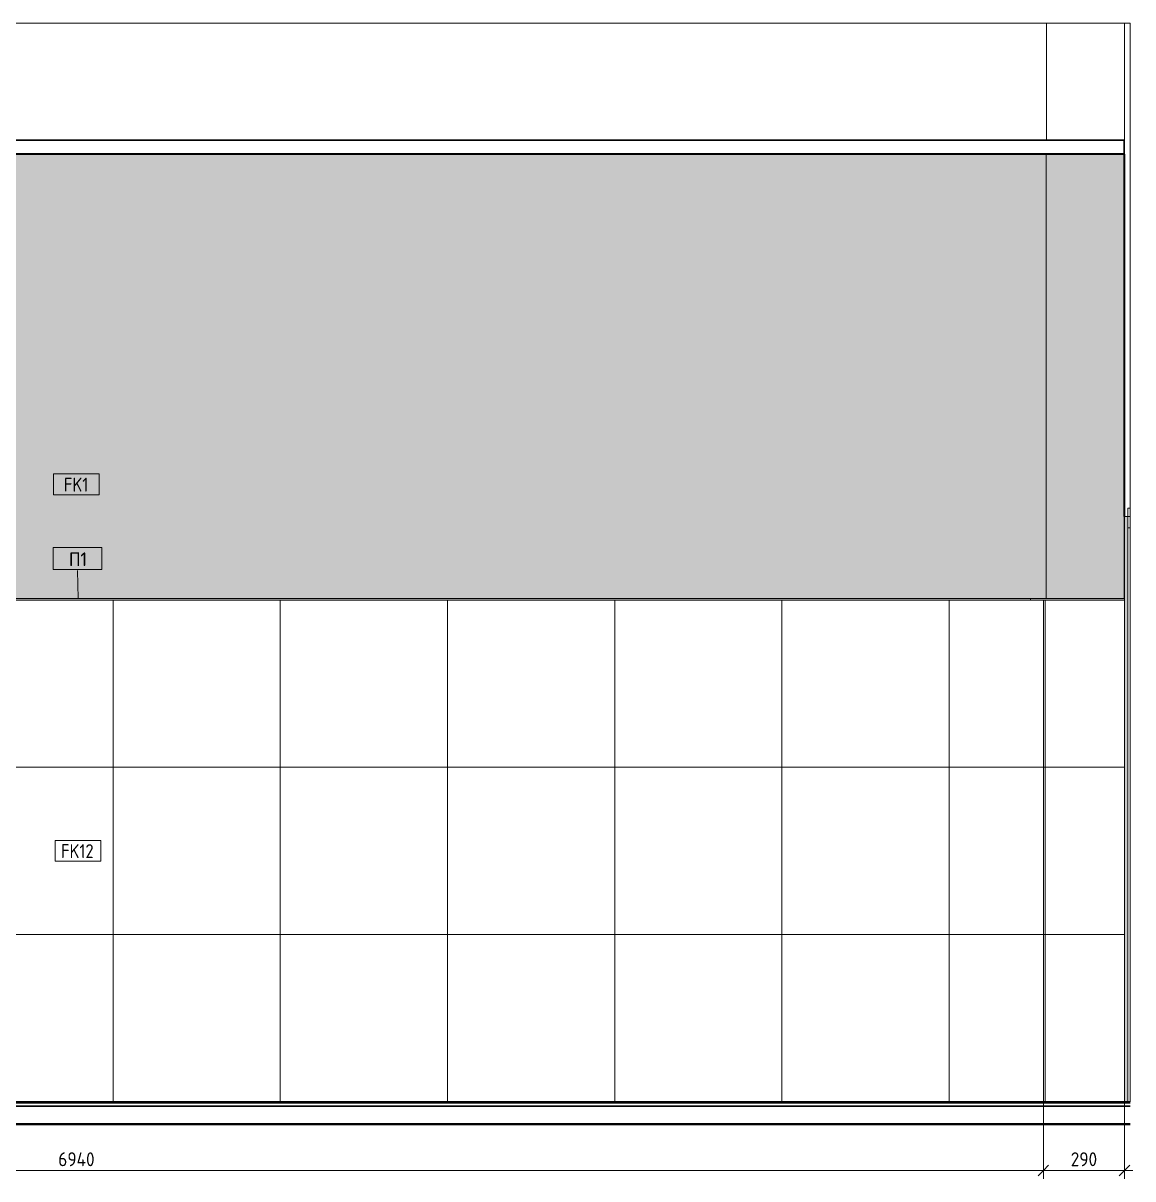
# Model space of a CAD drawing. Header units: millimetres. Extents: x 62702 to 101096, y -2454 to 12271.
# Drawn here: x 97114 to 101096, y 8124 to 12271 of the extents above; entities that cross this region are included whole.
import ezdxf

# ---------------------------------------------------------------- set-up
doc = ezdxf.new("R2010")
doc.units = ezdxf.units.MM
for name, color, linetype, lineweight in [('A-ANNO-DIMS', 7, 'Continuous', 9), ('A-ANNO-DIMS-25', 7, 'Continuous', 9), ('A-DOOR-FRAM-1', 7, 'Continuous', 9), ('A-DOOR-FRAM-2', 7, 'Continuous', 18), ('A-FLOR', 7, 'Continuous', 9), ('A-FLOR-HRAL-IDEN', 7, 'Continuous', 9), ('A-WALL', 7, 'Continuous', 9), ('A-WALL-IDEN', 7, 'Continuous', 9), ('A-WALL-PATT', 7, 'Continuous', 9), ('I-WALL', 7, 'Continuous', 9), ('S-COLS', 7, 'Continuous', 9), ('Ограждение', 7, 'Continuous', 9), ('Поручни', 7, 'Continuous', 9)]:
    doc.layers.add(name, color=color, linetype=linetype, lineweight=lineweight)
for name, color, linetype, lineweight, true_color in [('A-CLNG-FNSH-1', 7, 'Continuous', 30, 0x3c3c3c), ('A-FLOR-FNSH-1', 7, 'Continuous', 40, 0x3c3c3c), ('A-FLOR-FNSH-2', 7, 'Continuous', 30, 0x3c3c3c), ('A-WALL-4', 7, 'Continuous', 40, 0x3c3c3c), ('A-WALL-FNSH-3', 7, 'Continuous', 30, 0x3c3c3c), ('I-WALL-1', 7, 'Continuous', 9, 0x787878)]:
    doc.layers.add(name, color=color, linetype=linetype, lineweight=lineweight, true_color=true_color)
doc.styles.add('GOST Common_5', font='GOST_Common.ttf', dxfattribs={"height": 50})
doc.styles.add('GOST Common_6', font='GOST_Common.ttf', dxfattribs={"width": 0.9, "height": 50})
doc.styles.add('ISOCPEUR_3', font='isocpeur.ttf', dxfattribs={"width": 0.9, "height": 50})
doc.dimstyles.new('ISO-2_0_0_9К_Средний_округл2', dxfattribs={"dimscale": 304.8, "dimtxt": 49.799059, "dimasz": 0.123031, "dimexe": 0.098425, "dimexo": 0, "dimgap": 0, "dimtad": 1, "dimdec": 0, "dimrnd": 10, "dimzin": 0, "dimdsep": 46, "dimtxsty": 'ISOCPEUR_3', "dimblk1": 'OBLIQUE', "dimblk2": 'OBLIQUE', "dimsah": 1, "dimcen": 0.09, "dimdle": 0.098425, "dimazin": 0, "dimtfac": 1, "dimtdec": 4, "dimtix": 1, "dimtmove": 0, "dimatfit": 3, "dimfxl": 1, "dimtvp": 1, "dimtolj": 1, "dimtzin": 0, "dimarcsym": 2})

# ---------------------------------------------------------------- blocks, each defined once
blk = doc.blocks.new('BSC_Колонна _Прямоугольная - 500х500-V21-Развертка 3_10-4')
at = {"layer": 'S-COLS'}
blk.add_hatch(color=256, dxfattribs=at).paths.add_polyline_path([(7672, 8400), (7672, 10500), (7660, 10500), (7660, 8400)])
blk = doc.blocks.new('110_Дверь_СКБ_1Ст_Внутренняя1 - Д-7_л__950x2100h_Туалет-21784696-Развертка 3_10-4')
at = {"layer": 'A-DOOR-FRAM-1'}
for p, q in [((7672, 8400), (7672, 10460)), ((7680, 10460), (7680, 8400)), ((7680, 10460), (7680, 8400))]:
    blk.add_line(p, q, dxfattribs=at)
at = {"layer": 'A-DOOR-FRAM-2'}
for p, q in [((7672, 10530), (7672, 10460)), ((7680, 10530), (7672, 10530)), ((7680, 10460), (7680, 10530)), ((7680.5, 10500), (7680, 10500)), ((7680, 10500), (7680, 10460)), ((7672, 10460), (7680, 10460)), ((7680, 10460), (7680.5, 10460))]:
    blk.add_line(p, q, dxfattribs=at)
blk = doc.blocks.new('Ограждение - Ограждение-30308414-Развертка 3_10-4')
at = {"layer": 'Ограждение'}
for points in [[(197.5, 10200), (197.5, 10206), (152.5, 10206), (152.5, 10200)], [(431, 10200), (477.5, 10200), (477.5, 10206), (197.5, 10206), (197.5, 10200), (420, 10200)], [(5790.3, 10200), (7322.5, 10200), (7322.5, 10206), (477.5, 10206), (477.5, 10200), (3900, 10200)], [(7369, 10200), (7660, 10200), (7660, 10206), (7322.5, 10206), (7322.5, 10200)]]:
    blk.add_hatch(color=256, dxfattribs=at).paths.add_polyline_path(points)
at = {"layer": 'Поручни'}
for p, q in [((197.5, 10206), (152.5, 10206)), ((152.5, 10206), (152.5, 10200)), ((197.5, 10200), (197.5, 10206)), ((197.5, 10206), (477.5, 10206)), ((477.5, 10200), (477.5, 10206)), ((477.5, 10206), (7322.5, 10206)), ((7322.5, 10200), (7322.5, 10206)), ((7322.5, 10206), (7660, 10206)), ((7660, 10206), (7660, 10200)), ((152.5, 10200), (197.5, 10200)), ((477.5, 10200), (197.5, 10200)), ((7322.5, 10200), (477.5, 10200)), ((7660, 10200), (7322.5, 10200))]:
    blk.add_line(p, q, dxfattribs=at)
blk = doc.blocks.new('DIMBLOCK51-Развертка 3_10-4')
at = {"layer": 'A-ANNO-DIMS-25'}
for p, q in [((100775, 8400), (100775, 8123.5)), ((100775, 8153.5), (100775, 8400)), ((93837, 8153.5), (93837, 8320)), ((93837, 8180), (93837, 8123.5)), ((93837, 8153.5), (100775, 8153.5))]:
    blk.add_line(p, q, dxfattribs=at)
at = {"layer": 'A-ANNO-DIMS-25', "lineweight": 20}
for p, q in [((93837, 8153.5), (93855.8, 8172.3)), ((100775, 8153.5), (100793.8, 8172.3)), ((93837, 8153.5), (93818.3, 8134.8)), ((100775, 8153.5), (100756.3, 8134.8))]:
    blk.add_line(p, q, dxfattribs=at)
at = {"layer": 'A-ANNO-DIMS-25', "color": 0, "insert": (97240.4, 8218.9), "char_height": 50, "width": 157.442, "attachment_point": 1, "line_spacing_factor": 1.149209, "style": 'ISOCPEUR_3'}
blk.add_mtext('6940', dxfattribs=at)
blk = doc.blocks.new('_Oblique')
at = {"color": 0, "linetype": 'ByBlock', "lineweight": -2}
blk.add_line((-0.5, -0.5), (0.5, 0.5), dxfattribs=at)
blk = doc.blocks.new('DIMBLOCK52-Развертка 3_10-4')
at = {"layer": 'A-ANNO-DIMS-25'}
for p, q in [((101066, 10500), (101066, 8123.5)), ((101066, 8153.5), (101066, 10500)), ((100775, 8400), (100775, 8123.5)), ((100775, 8153.5), (100775, 8400)), ((100775, 8153.5), (101096, 8153.5))]:
    blk.add_line(p, q, dxfattribs=at)
at = {"layer": 'A-ANNO-DIMS-25', "lineweight": 20}
for p, q in [((100775, 8153.5), (100793.8, 8172.3)), ((101066, 8153.5), (101084.8, 8172.3)), ((100775, 8153.5), (100756.3, 8134.8)), ((101066, 8153.5), (101047.3, 8134.8))]:
    blk.add_line(p, q, dxfattribs=at)
at = {"layer": 'A-ANNO-DIMS-25', "color": 0, "insert": (100873.1, 8218.9), "char_height": 50, "width": 113.772, "attachment_point": 1, "line_spacing_factor": 1.149209, "style": 'ISOCPEUR_3'}
blk.add_mtext('290', dxfattribs=at)
blk = doc.blocks.new('М_стена_0001 - Типоразмер_без рамки-25382661-Развертка 3_10-4')
at = {"layer": 'A-WALL-IDEN'}
for p, q in [((3980.9, 10653.1), (3817.7, 10653.1)), ((3817.7, 10653.1), (3817.7, 10578.1)), ((3980.9, 10578.1), (3980.9, 10653.1)), ((3817.7, 10578.1), (3980.9, 10578.1))]:
    blk.add_line(p, q, dxfattribs=at)
blk = doc.blocks.new('М_ограждение - Типоразмер-25387795-Развертка 3_10-4')
at = {"layer": 'A-FLOR-HRAL-IDEN'}
for p, q in [((3991.3, 10389.4), (3816.3, 10389.4)), ((3816.3, 10389.4), (3816.3, 10310.5)), ((3991.3, 10310.5), (3991.3, 10389.4)), ((3816.3, 10310.5), (3991.3, 10310.5))]:
    blk.add_line(p, q, dxfattribs=at)

msp = doc.modelspace()

# ---------------------------------------------------------------- hatches: boundary and pattern name
at = {"layer": 'A-WALL-PATT'}
for points in [[(93827, 10206), (100785, 10206), (100785, 11800), (93827, 11800), (93827, 10295.2)], [(101026.8, 10206), (101065, 10206), (101065, 11800), (100785, 11800), (100785, 10206), (100809.2, 10206)]]:
    msp.add_hatch(color=256, dxfattribs=at).paths.add_polyline_path(points)
h = msp.add_hatch(dxfattribs=at)
h.set_pattern_fill('FP_33', color=256, style=0, pattern_type=2)
h.set_pattern_definition([(90, (93836.54, 8400), (-600, 4e-14), []), (180, (93836.54, 8400), (-7e-14, -600), [])])
h.paths.add_polyline_path([(96863.1, 8400), (100775, 8400), (100775, 10200), (93837, 10200), (93837, 9000), (94436.5, 9000), (94436.5, 8400), (96833.5, 8400)])
h = msp.add_hatch(dxfattribs=at)
h.set_pattern_fill('FP_34', color=256, style=0, pattern_type=2)
h.set_pattern_definition([(90, (100780.54, 8400), (-600, 4e-14), []), (180, (100780.54, 8400), (-7e-14, -600), [])])
h.paths.add_polyline_path([(100806, 8400), (101066, 8400), (101066, 10200), (100775, 10200), (100775, 8400), (100786, 8400)])
at = {"layer": 'I-WALL-1'}
h = msp.add_hatch(dxfattribs=at)
h.set_pattern_fill('FP_31', color=256, style=0, pattern_type=2)
h.set_pattern_definition([(45, (94319.964, 0), (-14.25598, 14.25598), []), (45, (94334.22, 0), (-14.25598, 14.25598), [25.202, -5.04, 0.8382, -4.202])])
h.paths.add_polyline_path([(101086.6, 10500), (101086.6, 12270), (101086, 12270), (101086, 10500)])

# ---------------------------------------------------------------- linework, layer by layer
at = {"layer": 'A-CLNG-FNSH-1'}
for p, q in [((101065, 11850), (93547, 11850)), ((101065, 11800), (101065, 11850)), ((101065, 11801), (93547, 11801)), ((93547, 11800), (101065, 11800))]:
    msp.add_line(p, q, dxfattribs=at)
at = {"layer": 'A-FLOR'}
for p, q in [((93525.6, 12270), (101086.6, 12270)), ((101086.6, 8395), (94218.4, 8395))]:
    msp.add_line(p, q, dxfattribs=at)
at = {"layer": 'A-FLOR-FNSH-1'}
msp.add_line((101086.6, 8320), (93526, 8320), dxfattribs=at)
at = {"layer": 'A-FLOR-FNSH-2'}
for p, q in [((94181.1, 8385), (101086.6, 8385)), ((101086.6, 8400), (94237, 8400))]:
    msp.add_line(p, q, dxfattribs=at)
at = {"layer": 'A-FLOR-HRAL-IDEN'}
msp.add_line((97312.3, 10206), (97309.8, 10307), dxfattribs=at)
at = {"layer": 'A-WALL'}
msp.add_line((101086, 12270), (101086, 10500), dxfattribs=at)
at = {"layer": 'A-WALL-4'}
for p, q in [((101086, 12270.5), (101086, 12270)), ((101086, 10500), (101086.6, 10500))]:
    msp.add_line(p, q, dxfattribs=at)
at = {"layer": 'A-WALL-FNSH-3'}
for p, q in [((101066, 11800), (101065, 11800)), ((101065, 11800), (101065, 10500)), ((101066, 10500), (101066, 11800)), ((101065, 10500), (101066, 10500))]:
    msp.add_line(p, q, dxfattribs=at)
at = {"layer": 'I-WALL'}
for p, q in [((100786, 12270), (100786, 11850)), ((101066, 12270), (101066, 10206)), ((100785, 11800), (100785, 10206)), ((101065, 10206), (101065, 10500)), ((101066, 10500), (101086, 10500)), ((100775, 10200), (100775, 8400)), ((101066, 8400), (101066, 10200))]:
    msp.add_line(p, q, dxfattribs=at)

# ---------------------------------------------------------------- block references
at = {"layer": 'A-DOOR-FRAM-1'}
msp.add_blockref('110_Дверь_СКБ_1Ст_Внутренняя1 - Д-7_л__950x2100h_Туалет-21784696-Развертка 3_10-4', (93406, 0), dxfattribs=at)
at = {"layer": 'A-FLOR-HRAL-IDEN'}
msp.add_blockref('М_ограждение - Типоразмер-25387795-Развертка 3_10-4', (93406, 0), dxfattribs=at)
at = {"layer": 'A-WALL-IDEN'}
for p in [(93406, 0), (93412, -1315)]:
    msp.add_blockref('М_стена_0001 - Типоразмер_без рамки-25382661-Развертка 3_10-4', p, dxfattribs=at)
at = {"layer": 'S-COLS'}
msp.add_blockref('BSC_Колонна _Прямоугольная - 500х500-V21-Развертка 3_10-4', (93406, 0), dxfattribs=at)
at = {"layer": 'Поручни'}
msp.add_blockref('Ограждение - Ограждение-30308414-Развертка 3_10-4', (93406, 0), dxfattribs=at)

# ---------------------------------------------------------------- texts
at = {"layer": 'A-FLOR-HRAL-IDEN', "char_height": 50, "attachment_point": 1, "style": 'GOST Common_5'}
for s, insert, width in [('\\fGOST Common|b0|i0|c204|p34|;П', (97278.6, 10371.9), 50.105), ('\\fGOST Common|b0|i0|c204|p34|;1', (97319.9, 10371.9), 30.063)]:
    msp.add_mtext(s, dxfattribs=dict(at, insert=insert, width=width))
at = {"layer": 'A-WALL-IDEN', "char_height": 50, "attachment_point": 1, "style": 'GOST Common_6'}
for s, insert, width in [('FK1', (97260.5, 10639.5), 111.835), ('FK12', (97250.2, 9324.5), 151.519)]:
    msp.add_mtext(s, dxfattribs=dict(at, insert=insert, width=width))

# ---------------------------------------------------------------- dimensions: what is measured, and where the dimension line sits
at = {"layer": 'A-ANNO-DIMS'}
for base, p1, p2, override, picture, middle in [((101066, 8153.5), (100775, 8400), (101066, 10500), {"dimpost": '<>', "dimfxl": 2120.066273}, 'DIMBLOCK52-Развертка 3_10-4', (100920.5, 8178.5)), ((100775, 8153.5), (93837, 8180), (100775, 8400), {"dimpost": '<>', "dimfxl": 6941.485623}, 'DIMBLOCK51-Развертка 3_10-4', (97306, 8178.5))]:
    dim = msp.add_linear_dim(base=base, p1=p1, p2=p2, dimstyle='ISO-2_0_0_9К_Средний_округл2', override=override, dxfattribs=at)
    dim.commit()
    dim.dimension.update_dxf_attribs({"geometry": picture, "text_midpoint": middle})

doc.saveas('drawing.dxf')
